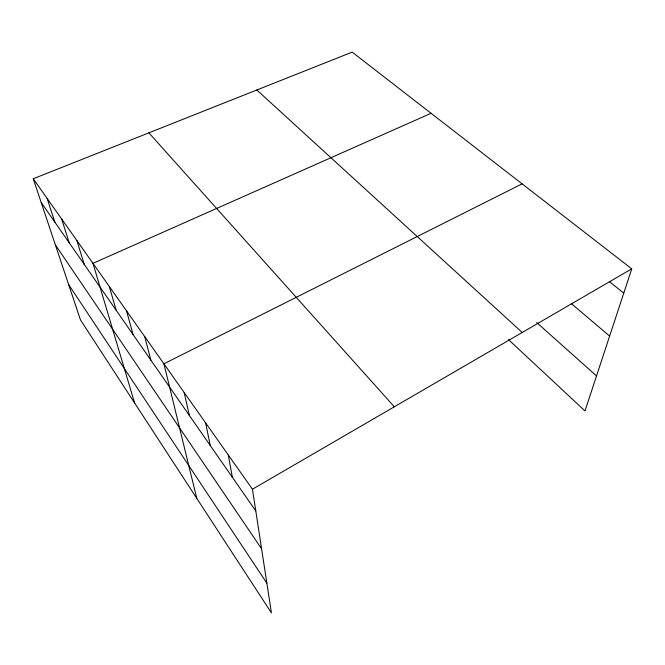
<?xml version="1.0" encoding="UTF-8"?>
<svg xmlns="http://www.w3.org/2000/svg" width="665" height="665" viewBox="0 0 665 665"><rect width="100%" height="100%" fill="white"/><g stroke="black" fill="none" stroke-linecap="round" stroke-linejoin="round"><path stroke-width="1" d="M33.25 178.76L252.459 489.224L271.42 612.872L80.507 319.99L33.25 178.76L352.176 52.128L631.75 268.835L585 410.945L508.517 339.64M252.459 489.224L631.75 268.835M522.108 183.848L163.906 363.813L196.79 498.393M431.086 113.291L92.967 263.332L134.604 402.982M609.531 281.719L623.762 293.115M571.351 303.622L609.63 336.074M536.68 322.533L596.513 375.933M256.823 89.991L522.216 332.475M148.877 132.842L394.312 406.797M41.197 202.501L255.792 510.969M55.378 244.886L261.594 548.808M68.686 284.67L266.865 583.197M47.115 198.394L54.887 222.185M61.654 218.984L69.227 242.8M76.916 240.605L84.264 264.412M109.343 286.532L116.142 310.239M126.583 310.946L133.058 334.545M144.746 336.665L150.847 360.122M184.163 392.5L189.367 415.484M205.601 422.857L210.256 445.517M228.319 455.043L232.359 477.295"/></g></svg>
